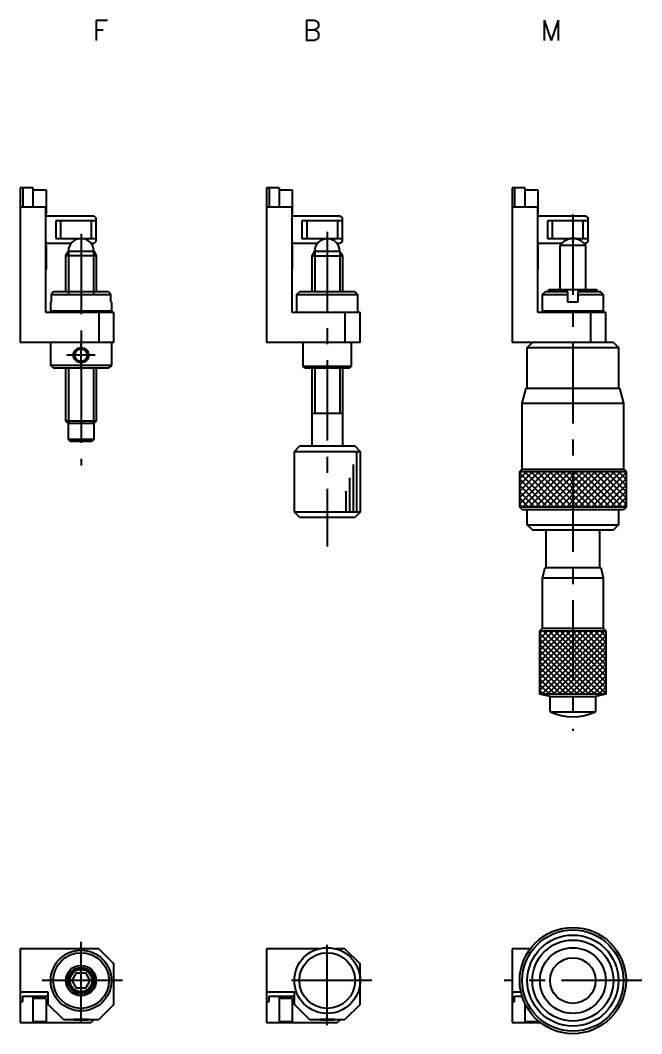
# Model space of a CAD drawing. Extents: x -4 to 277, y -8 to 210.
# Drawn here: x 153.8 to 276.5, y 10 to 210.2 of the extents above; entities that cross this region are included whole.
import ezdxf

# ---------------------------------------------------------------- set-up
doc = ezdxf.new("R2010")
doc.units = 0
doc.header["$LTSCALE"] = 0.5
doc.linetypes.add('CENTER', pattern=[50.8, 31.75, -6.35, 6.35, -6.35])
for name, color, linetype in [('MSM_CENTER', 1, 'CENTER'), ('MSM_CONTINUOUS', 7, 'CONTINUOUS'), ('MSM_NARROW', 5, 'CONTINUOUS'), ('MSM_PART_NUMBER', 7, 'CONTINUOUS')]:
    doc.layers.add(name, color=color, linetype=linetype)
doc.styles.get("Standard").update_dxf_attribs({"font": 'txt.shx', "height": 3, "bigfont": 'bigfont.shx'})

msp = doc.modelspace()

# ---------------------------------------------------------------- linework, layer by layer
at = {"layer": 'MSM_CENTER'}
for p, q in [((262.92, 171.85), (262.92, 69.85)), ((214.41, 168.45), (214.41, 106.29)), ((165.78, 168.01), (165.78, 122.28)), ((165.78, 141.25), (165.78, 146.85)), ((168.58, 144.05), (162.98, 144.05)), ((165.78, 12.3), (165.78, 28.7)), ((214.41, 11.7), (214.41, 29.3)), ((173.98, 20.5), (157.58, 20.5)), ((223.21, 20.5), (205.61, 20.5)), ((276.52, 20.5), (249.32, 20.5))]:
    msp.add_line(p, q, dxfattribs=at)
at = {"layer": 'MSM_CONTINUOUS'}
for p, q in [((153.78, 177.15), (153.78, 146.55)), ((156.28, 177.15), (153.78, 177.15)), ((154.28, 177.15), (154.28, 173.35)), ((156.28, 177.15), (156.28, 173.35)), ((156.28, 176.7), (158.88, 176.7)), ((158.88, 176.7), (158.88, 172)), ((202.41, 177.15), (202.41, 146.55)), ((204.91, 177.15), (202.41, 177.15)), ((202.91, 177.15), (202.91, 173.35)), ((204.91, 177.15), (204.91, 173.35)), ((204.91, 176.7), (207.51, 176.7)), ((207.51, 176.7), (207.51, 172)), ((250.92, 177.15), (250.92, 146.55)), ((253.42, 177.15), (250.92, 177.15)), ((251.42, 177.15), (251.42, 173.35)), ((253.42, 177.15), (253.42, 173.35)), ((253.42, 176.7), (256.02, 176.7)), ((256.02, 176.7), (256.02, 172)), ((153.78, 173.35), (158.78, 173.35)), ((158.78, 173.35), (158.78, 152.55)), ((202.41, 173.35), (207.41, 173.35)), ((207.41, 173.35), (207.41, 152.55)), ((250.92, 173.35), (255.92, 173.35)), ((255.92, 173.35), (255.92, 152.55)), ((158.88, 172), (158.78, 172)), ((158.78, 171.6), (168.28, 171.6)), ((160.78, 170.6), (160.78, 167.1)), ((168.78, 170.6), (160.78, 170.6)), ((161.78, 167.1), (161.78, 170.6)), ((167.78, 170.6), (167.78, 167.1)), ((168.28, 171.6), (168.78, 171.1)), ((168.78, 166.6), (168.78, 171.1)), ((207.51, 172), (207.41, 172)), ((207.41, 171.6), (216.91, 171.6)), ((209.41, 170.6), (209.41, 167.1)), ((217.41, 170.6), (209.41, 170.6)), ((210.41, 167.1), (210.41, 170.6)), ((216.41, 170.6), (216.41, 167.1)), ((216.91, 171.6), (217.41, 171.1)), ((217.41, 166.6), (217.41, 171.1)), ((256.02, 172), (255.92, 172)), ((255.92, 171.6), (265.42, 171.6)), ((257.92, 170.6), (257.92, 167.1)), ((265.92, 170.6), (257.92, 170.6)), ((258.92, 167.1), (258.92, 170.6)), ((264.92, 170.6), (264.92, 167.1)), ((265.42, 171.6), (265.92, 171.1)), ((265.92, 166.6), (265.92, 171.1)), ((160.78, 167.1), (168.78, 167.1)), ((168.78, 166.6), (168.28, 166.1)), ((209.41, 167.1), (217.41, 167.1)), ((217.41, 166.6), (216.91, 166.1)), ((257.92, 167.1), (265.92, 167.1)), ((265.92, 166.6), (265.42, 166.1)), ((163.78, 166.1), (158.78, 166.1)), ((158.78, 165.7), (158.88, 165.7)), ((158.88, 165.7), (158.88, 161)), ((162.78, 163.73), (163.28, 164.6)), ((163.28, 164.6), (168.28, 164.6)), ((168.28, 166.1), (167.78, 166.1)), ((168.28, 164.6), (168.78, 163.73)), ((212.44, 166.1), (207.41, 166.1)), ((207.41, 165.7), (207.51, 165.7)), ((207.51, 165.7), (207.51, 161)), ((211.66, 164.12), (211.91, 164.55)), ((216.91, 164.55), (211.91, 164.55)), ((216.91, 166.1), (216.37, 166.1)), ((216.91, 164.55), (217.16, 164.12)), ((260.68, 166.1), (255.92, 166.1)), ((255.92, 165.7), (256.02, 165.7)), ((256.02, 165.7), (256.02, 161)), ((260.42, 157.05), (260.42, 165.76)), ((260.42, 165.76), (265.42, 165.76)), ((265.42, 166.1), (265.16, 166.1)), ((265.42, 165.76), (265.42, 157.05)), ((162.78, 156.55), (162.78, 163.73)), ((162.78, 163.73), (168.78, 163.73)), ((168.78, 163.73), (168.78, 156.55)), ((211.41, 163.68), (211.66, 164.12)), ((211.41, 156.55), (211.41, 163.68)), ((211.41, 163.68), (217.41, 163.68)), ((217.16, 164.12), (217.41, 163.68)), ((217.41, 163.68), (217.41, 156.55)), ((158.88, 161), (158.78, 161)), ((207.51, 161), (207.41, 161)), ((256.02, 161), (255.92, 161)), ((160.37, 156.55), (159.86, 156.05)), ((171.18, 156.55), (160.37, 156.55)), ((171.69, 156.05), (171.18, 156.55)), ((208.41, 156.05), (208.91, 156.55)), ((219.91, 156.55), (208.91, 156.55)), ((219.91, 156.55), (220.41, 156.05)), ((256.92, 156.05), (257.42, 156.55)), ((261.92, 156.55), (257.42, 156.55)), ((258.17, 157.05), (267.67, 157.05)), ((258.17, 156.55), (258.17, 157.05)), ((261.92, 154.55), (261.92, 156.55)), ((268.42, 156.55), (263.92, 156.55)), ((263.92, 156.55), (263.92, 154.55)), ((267.67, 157.05), (267.67, 156.55)), ((268.42, 156.55), (268.92, 156.05)), ((159.78, 152.75), (159.78, 154.55)), ((159.86, 154.55), (159.78, 154.55)), ((159.86, 156.05), (171.69, 156.05)), ((159.86, 156.05), (159.86, 154.55)), ((171.69, 154.55), (171.69, 156.05)), ((171.78, 154.55), (171.69, 154.55)), ((171.78, 154.55), (171.78, 152.75)), ((208.41, 156.05), (220.41, 156.05)), ((208.41, 152.55), (208.41, 156.05)), ((220.41, 156.05), (220.41, 152.55)), ((256.92, 156.05), (261.92, 156.05)), ((256.92, 152.75), (256.92, 156.05)), ((263.92, 154.55), (261.92, 154.55)), ((263.92, 156.05), (268.92, 156.05)), ((268.92, 156.05), (268.92, 152.75)), ((158.78, 152.55), (172.28, 152.55)), ((171.78, 152.75), (159.78, 152.75)), ((159.98, 152.55), (159.78, 152.75)), ((169.28, 152.55), (169.28, 146.55)), ((171.78, 152.75), (171.58, 152.55)), ((172.28, 146.55), (172.28, 152.55)), ((207.41, 152.55), (220.91, 152.55)), ((217.91, 152.55), (217.91, 146.55)), ((220.91, 146.55), (220.91, 152.55)), ((255.92, 152.55), (269.42, 152.55)), ((268.92, 152.75), (256.92, 152.75)), ((257.12, 152.55), (256.92, 152.75)), ((266.42, 152.55), (266.42, 146.55)), ((268.92, 152.75), (268.72, 152.55)), ((269.42, 146.55), (269.42, 152.55)), ((172.28, 146.55), (153.78, 146.55)), ((159.78, 142.05), (159.78, 146.55)), ((171.78, 146.55), (171.78, 142.05)), ((220.91, 146.55), (202.41, 146.55)), ((209.66, 141.85), (209.66, 146.55)), ((219.16, 146.55), (219.16, 141.85)), ((270.92, 146.55), (250.92, 146.55)), ((253.92, 145.55), (254.92, 146.55)), ((270.92, 146.55), (271.92, 145.55)), ((253.92, 145.55), (271.92, 145.55)), ((253.92, 137.55), (253.92, 145.55)), ((271.92, 145.55), (271.92, 137.55)), ((171.78, 142.05), (159.78, 142.05)), ((160.28, 141.55), (159.78, 142.05)), ((160.28, 141.55), (171.28, 141.55)), ((162.78, 131), (162.78, 141.55)), ((168.78, 141.55), (168.78, 131)), ((171.78, 142.05), (171.28, 141.55)), ((219.16, 141.85), (209.66, 141.85)), ((209.96, 141.55), (209.66, 141.85)), ((209.96, 141.55), (218.86, 141.55)), ((211.41, 126.05), (211.41, 141.55)), ((217.41, 141.55), (217.41, 126.05)), ((219.16, 141.85), (218.86, 141.55)), ((252.92, 134.55), (253.72, 137.55)), ((253.72, 137.55), (272.12, 137.55)), ((272.12, 137.55), (272.92, 134.55)), ((252.92, 134.55), (272.92, 134.55)), ((252.92, 121.55), (252.92, 134.55)), ((272.92, 134.55), (272.92, 121.55)), ((217.41, 132.55), (211.41, 132.55)), ((168.78, 131), (162.78, 131)), ((163.18, 130.6), (162.78, 131)), ((163.18, 130.6), (168.38, 130.6)), ((163.28, 127.4), (163.28, 130.6)), ((168.28, 130.6), (168.28, 127.4)), ((168.78, 131), (168.38, 130.6)), ((168.28, 127.4), (163.28, 127.4)), ((163.58, 127.1), (163.28, 127.4)), ((163.58, 127.1), (167.98, 127.1)), ((168.28, 127.4), (167.98, 127.1)), ((207.91, 125.05), (208.91, 126.05)), ((207.91, 113.05), (207.91, 125.05)), ((207.91, 125.05), (220.91, 125.05)), ((219.91, 126.05), (208.91, 126.05)), ((219.91, 126.05), (220.91, 125.05)), ((220.91, 125.05), (220.91, 113.05)), ((252.42, 121.05), (252.92, 121.55)), ((252.42, 121.05), (273.42, 121.05)), ((252.42, 114.05), (252.42, 121.05)), ((252.92, 121.55), (272.92, 121.55)), ((272.92, 121.55), (273.42, 121.05)), ((273.42, 121.05), (273.42, 114.05)), ((220.91, 113.05), (207.91, 113.05)), ((208.91, 112.05), (207.91, 113.05)), ((220.91, 113.05), (219.91, 112.05)), ((252.92, 113.55), (252.42, 114.05)), ((273.42, 114.05), (252.42, 114.05)), ((252.92, 113.55), (272.92, 113.55)), ((253.92, 110.55), (253.92, 113.55)), ((271.92, 113.55), (271.92, 110.55)), ((273.42, 114.05), (272.92, 113.55)), ((208.91, 112.05), (219.91, 112.05)), ((253.92, 110.55), (271.92, 110.55)), ((254.92, 109.55), (253.92, 110.55)), ((271.92, 110.55), (270.92, 109.55)), ((254.92, 109.55), (270.92, 109.55)), ((257.67, 102.1), (257.67, 109.55)), ((268.17, 109.55), (268.17, 102.1)), ((256.92, 100.1), (257.42, 102.1)), ((257.42, 102.1), (268.42, 102.1)), ((268.42, 102.1), (268.92, 100.1)), ((256.92, 90.1), (256.92, 100.1)), ((256.92, 100.1), (268.92, 100.1)), ((268.92, 100.1), (268.92, 90.1)), ((256.42, 89.6), (256.92, 90.1)), ((256.42, 89.6), (269.42, 89.6)), ((256.42, 77.1), (256.42, 89.6)), ((256.92, 90.1), (268.92, 90.1)), ((268.92, 90.1), (269.42, 89.6)), ((269.42, 89.6), (269.42, 77.1)), ((258.42, 76.6), (256.42, 77.1)), ((269.42, 77.1), (256.42, 77.1)), ((258.42, 76.6), (267.42, 76.6)), ((258.42, 73.61), (258.42, 76.6)), ((269.42, 77.1), (267.42, 76.6)), ((267.42, 76.6), (267.42, 73.61)), ((258.42, 73.61), (267.42, 73.61)), ((153.78, 26.8), (153.78, 12.2)), ((169.28, 26.8), (153.78, 26.8)), ((169.28, 26.8), (172.28, 23.8)), ((202.41, 26.8), (202.41, 12.2)), ((212.81, 26.8), (202.41, 26.8)), ((217.91, 26.8), (216.01, 26.8)), ((217.91, 26.8), (220.91, 23.8)), ((250.92, 26.8), (250.92, 12.2)), ((254.52, 26.8), (250.92, 26.8)), ((172.28, 15.8), (172.28, 23.8)), ((220.91, 15.8), (220.91, 23.8)), ((164.04, 20.5), (164.91, 22)), ((164.91, 19), (164.04, 20.5)), ((164.91, 22), (166.64, 22)), ((166.64, 22), (167.51, 20.5)), ((167.51, 20.5), (166.64, 19)), ((159.28, 18.2), (153.78, 18.2)), ((159.28, 15.8), (159.28, 18.2)), ((166.64, 19), (164.91, 19)), ((207.91, 18.2), (202.41, 18.2)), ((207.91, 15.8), (207.91, 18.2)), ((252.67, 18.2), (250.92, 18.2)), ((153.78, 16.4), (154.28, 16.4)), ((154.28, 17.4), (159.28, 17.4)), ((154.28, 16.4), (154.28, 17.4)), ((156.28, 17.4), (156.28, 12.2)), ((156.28, 17.05), (158.88, 17.05)), ((158.88, 17.05), (158.88, 12.35)), ((202.41, 16.4), (202.91, 16.4)), ((202.91, 17.4), (207.91, 17.4)), ((202.91, 16.4), (202.91, 17.4)), ((204.91, 17.4), (204.91, 12.2)), ((204.91, 17.05), (207.51, 17.05)), ((207.51, 17.05), (207.51, 12.35)), ((250.92, 16.4), (251.42, 16.4)), ((251.42, 17.4), (252.89, 17.4)), ((251.42, 16.4), (251.42, 17.4)), ((253.42, 16.03), (253.42, 12.2)), ((162.28, 12.8), (159.28, 15.8)), ((172.28, 15.8), (169.28, 12.8)), ((210.91, 12.8), (207.91, 15.8)), ((220.91, 15.8), (217.91, 12.8)), ((153.78, 12.2), (167.78, 12.2)), ((158.88, 12.35), (156.28, 12.35)), ((162.28, 12.8), (169.28, 12.8)), ((164.28, 12.79), (164.28, 12.8)), ((167.28, 12.79), (164.28, 12.79)), ((164.53, 12.66), (164.28, 12.79)), ((167.03, 12.66), (164.53, 12.66)), ((167.28, 12.79), (167.03, 12.66)), ((167.28, 12.8), (167.28, 12.79)), ((168.38, 12.8), (167.78, 12.2)), ((168.28, 12.8), (168.28, 12.7)), ((202.41, 12.2), (216.41, 12.2)), ((207.51, 12.35), (204.91, 12.35)), ((210.91, 12.8), (217.91, 12.8)), ((212.91, 12.79), (212.91, 12.8)), ((215.91, 12.79), (212.91, 12.79)), ((213.16, 12.66), (212.91, 12.79)), ((215.66, 12.66), (213.16, 12.66)), ((215.91, 12.79), (215.66, 12.66)), ((215.91, 12.8), (215.91, 12.79)), ((216.91, 12.7), (216.41, 12.2)), ((216.91, 12.7), (217.01, 12.8)), ((216.91, 12.8), (216.91, 12.7)), ((250.92, 12.2), (256.49, 12.2)), ((256.02, 12.35), (253.42, 12.35)), ((256.02, 12.59), (256.02, 12.35))]:
    msp.add_line(p, q, dxfattribs=at)
for centre, radius in [((165.78, 144.05), 1.23), ((262.92, 20.5), 10.5), ((262.92, 20.5), 10), ((262.92, 20.5), 9), ((262.92, 20.5), 8), ((165.78, 20.5), 6), ((214.41, 20.5), 6.5), ((262.92, 20.5), 6.5), ((165.78, 20.5), 5.5), ((214.41, 20.5), 5.5), ((262.92, 20.5), 4.5), ((165.78, 20.5), 3), ((165.78, 20.5), 2.6), ((165.78, 20.5), 2.5), ((165.78, 20.5), 2.2)]:
    msp.add_circle(centre, radius, dxfattribs=at)
for centre, radius, start, end in [((165.78, 164.6), 2.5, 0, 180), ((214.41, 164.55), 2.5, 0, 180), ((262.92, 164.1), 3, 33.5573, 146.4427), ((262.92, 83.1), 10.5, 244.6231, 295.3769)]:
    msp.add_arc(centre, radius, start, end, dxfattribs=at)
at = {"layer": 'MSM_NARROW'}
for p, q in [((163.32, 164.6), (163.32, 156.05)), ((168.23, 164.6), (168.23, 156.05)), ((211.95, 164.55), (211.95, 156.55)), ((216.86, 164.55), (216.86, 156.55)), ((163.32, 141.55), (163.32, 130.6)), ((168.23, 141.55), (168.23, 130.6)), ((211.95, 141.55), (211.95, 132.55)), ((216.86, 141.55), (216.86, 132.55)), ((220.21, 125.05), (220.21, 113.05)), ((219.51, 122.44), (219.51, 113.05)), ((252.42, 114.72), (258.75, 121.05)), ((252.42, 115.95), (257.52, 121.05)), ((252.42, 117.19), (256.28, 121.05)), ((252.42, 118.43), (255.04, 121.05)), ((252.42, 119.67), (253.8, 121.05)), ((252.42, 120.9), (252.57, 121.05)), ((259.13, 114.05), (252.42, 120.76)), ((252.99, 114.05), (259.99, 121.05)), ((260.37, 114.05), (253.37, 121.05)), ((254.23, 114.05), (261.23, 121.05)), ((261.61, 114.05), (254.61, 121.05)), ((255.47, 114.05), (262.47, 121.05)), ((262.85, 114.05), (255.85, 121.05)), ((256.7, 114.05), (263.7, 121.05)), ((264.08, 114.05), (257.08, 121.05)), ((257.94, 114.05), (264.94, 121.05)), ((265.32, 114.05), (258.32, 121.05)), ((259.18, 114.05), (266.18, 121.05)), ((266.56, 114.05), (259.56, 121.05)), ((260.42, 114.05), (267.42, 121.05)), ((267.8, 114.05), (260.8, 121.05)), ((261.65, 114.05), (268.65, 121.05)), ((269.03, 114.05), (262.03, 121.05)), ((262.89, 114.05), (269.89, 121.05)), ((270.27, 114.05), (263.27, 121.05)), ((264.13, 114.05), (271.13, 121.05)), ((271.51, 114.05), (264.51, 121.05)), ((265.37, 114.05), (272.37, 121.05)), ((272.75, 114.05), (265.75, 121.05)), ((266.6, 114.05), (273.42, 120.87)), ((273.42, 114.61), (266.98, 121.05)), ((273.42, 115.85), (268.22, 121.05)), ((273.42, 117.09), (269.46, 121.05)), ((273.42, 118.33), (270.7, 121.05)), ((273.42, 119.56), (271.93, 121.05)), ((273.42, 120.8), (273.17, 121.05)), ((218.81, 119.83), (218.81, 113.05)), ((257.9, 114.05), (252.42, 119.53)), ((256.66, 114.05), (252.42, 118.29)), ((267.84, 114.05), (273.42, 119.63)), ((269.08, 114.05), (273.42, 118.39)), ((218.11, 117.21), (218.11, 113.05)), ((255.42, 114.05), (252.42, 117.05)), ((270.32, 114.05), (273.42, 117.15)), ((254.18, 114.05), (252.42, 115.81)), ((252.95, 114.05), (252.42, 114.58)), ((271.55, 114.05), (273.42, 115.92)), ((272.79, 114.05), (273.42, 114.68)), ((256.42, 77.88), (268.14, 89.6)), ((256.42, 79.01), (267.01, 89.6)), ((256.42, 80.13), (265.89, 89.6)), ((256.42, 81.26), (264.76, 89.6)), ((256.42, 82.39), (263.63, 89.6)), ((256.42, 83.52), (262.5, 89.6)), ((256.42, 84.64), (261.38, 89.6)), ((256.42, 85.77), (260.25, 89.6)), ((256.42, 86.9), (259.12, 89.6)), ((256.42, 88.02), (258, 89.6)), ((256.42, 89.15), (256.87, 89.6)), ((268.42, 77.1), (256.42, 89.1)), ((256.77, 77.1), (269.27, 89.6)), ((269.42, 77.23), (257.05, 89.6)), ((257.89, 77.1), (269.42, 88.63)), ((269.42, 78.35), (258.17, 89.6)), ((269.42, 79.48), (259.3, 89.6)), ((269.42, 80.61), (260.43, 89.6)), ((269.42, 81.73), (261.55, 89.6)), ((269.42, 82.86), (262.68, 89.6)), ((269.42, 83.99), (263.81, 89.6)), ((269.42, 85.11), (264.93, 89.6)), ((269.42, 86.24), (266.06, 89.6)), ((269.42, 87.37), (267.19, 89.6)), ((269.42, 88.5), (268.32, 89.6)), ((267.29, 77.1), (256.42, 87.97)), ((266.16, 77.1), (256.42, 86.84)), ((259.02, 77.1), (269.42, 87.5)), ((260.15, 77.1), (269.42, 86.37)), ((265.04, 77.1), (256.42, 85.72)), ((263.91, 77.1), (256.42, 84.59)), ((261.27, 77.1), (269.42, 85.25)), ((262.4, 77.1), (269.42, 84.12)), ((262.78, 77.1), (256.42, 83.46)), ((261.66, 77.1), (256.42, 82.34)), ((263.53, 77.1), (269.42, 82.99)), ((260.53, 77.1), (256.42, 81.21)), ((264.65, 77.1), (269.42, 81.87)), ((265.78, 77.1), (269.42, 80.74)), ((259.4, 77.1), (256.42, 80.08)), ((258.28, 77.1), (256.42, 78.96)), ((266.91, 77.1), (269.42, 79.61)), ((268.04, 77.1), (269.42, 78.48)), ((257.15, 77.1), (256.42, 77.83)), ((269.16, 77.1), (269.42, 77.36))]:
    msp.add_line(p, q, dxfattribs=at)
for centre, radius in [((165.78, 144.05), 1.5), ((165.78, 20.5), 2.46)]:
    msp.add_circle(centre, radius, dxfattribs=at)

# ---------------------------------------------------------------- texts
at = {"layer": 'MSM_PART_NUMBER'}
for s, p in [('F', (168.11, 206.22)), ('B', (209.62, 206.22)), ('M', (256.58, 206.22))]:
    msp.add_text(s, height=4, dxfattribs=at).set_placement(p)

doc.saveas('drawing.dxf')
